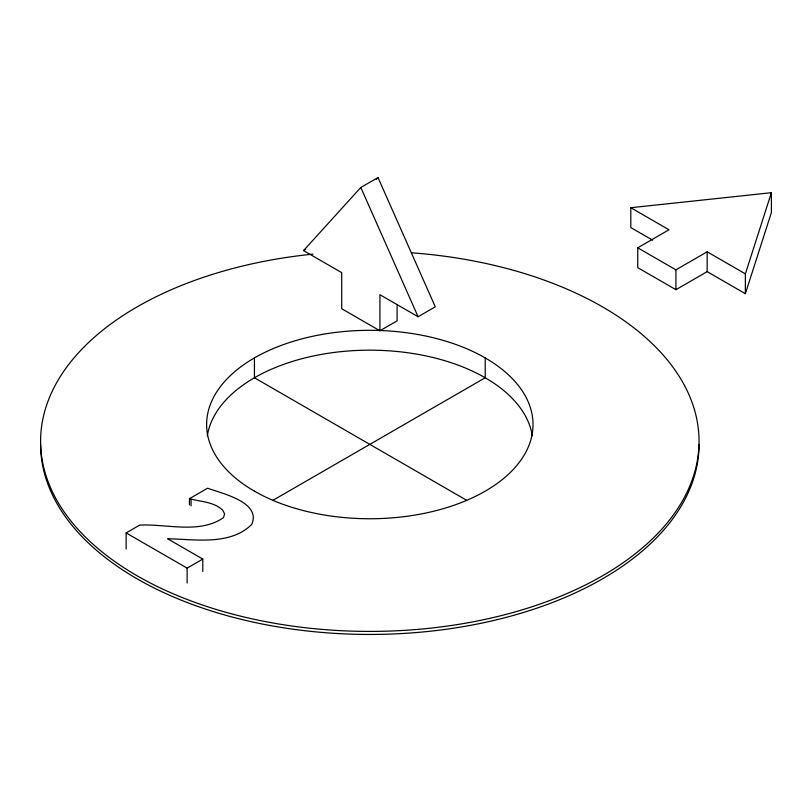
<?xml version="1.0" encoding="UTF-8"?>
<svg xmlns="http://www.w3.org/2000/svg" width="812" height="812" viewBox="0 0 812 812"><rect width="100%" height="100%" fill="white"/><g stroke="black" fill="none" stroke-linecap="round" stroke-linejoin="round"><path stroke-width="1.22" d="M630.802 207.72L668.986 229.766L637.745 247.802L637.745 267.645L675.929 289.691L707.171 271.655L745.365 293.7L745.365 273.857L771.4 192.688L630.802 207.72L630.802 227.563L652.625 240.159M745.365 293.7L771.4 212.531L771.4 192.688M379.914 330.778L341.72 308.733L341.72 272.659L303.536 250.603L360.812 187.47L378.006 177.554L435.283 306.824L418.099 316.751L379.914 294.705L379.914 330.778L397.098 320.862L397.098 304.683M376.321 179.401L378.006 177.554M303.536 250.603L305.688 249.365M126.144 549.044L126.144 532.916L139.684 525.1C166.785 523.689 199.447 534.286 223.442 517.65L224.619 513.976L222.792 510.251C213.81 501.633 200.544 501.846 189.47 498.669L189.47 504.871M189.47 498.669L207.588 488.215C221.412 493.331 261.677 502.06 251.73 524.451C229.826 545.837 195.327 539.239 167.617 538.772L202.787 559.082L202.787 571.486M272.933 500.314L485.211 377.763L485.211 357.919M637.745 247.802L675.929 269.848L707.171 251.811L745.365 273.857M126.144 532.916L187.125 568.126L202.787 559.082M466.707 500.314L254.43 377.763L254.43 357.919M360.812 187.47L418.099 316.751M707.171 251.811L707.171 271.655M675.929 269.848L675.929 289.691M191.084 499.603L191.084 505.805M187.125 568.126L187.125 583.006M699.03 444.377A329.215 190.069 0 0 1 369.815 634.446A329.215 190.069 0 0 1 40.6 444.377M207.314 435.78A163.192 94.212 0 0 1 369.815 350.165A163.192 94.212 0 0 1 532.327 435.78M411.522 252.796A329.215 190.069 0 0 1 650.402 540.762A329.215 190.069 0 0 1 97.531 548.171A329.215 190.069 0 0 1 312.996 254.115M254.43 491.158A163.192 94.212 0 0 0 527.445 448.924A163.192 94.212 0 0 0 327.581 333.529A163.192 94.212 0 0 0 254.43 491.158"/></g></svg>
